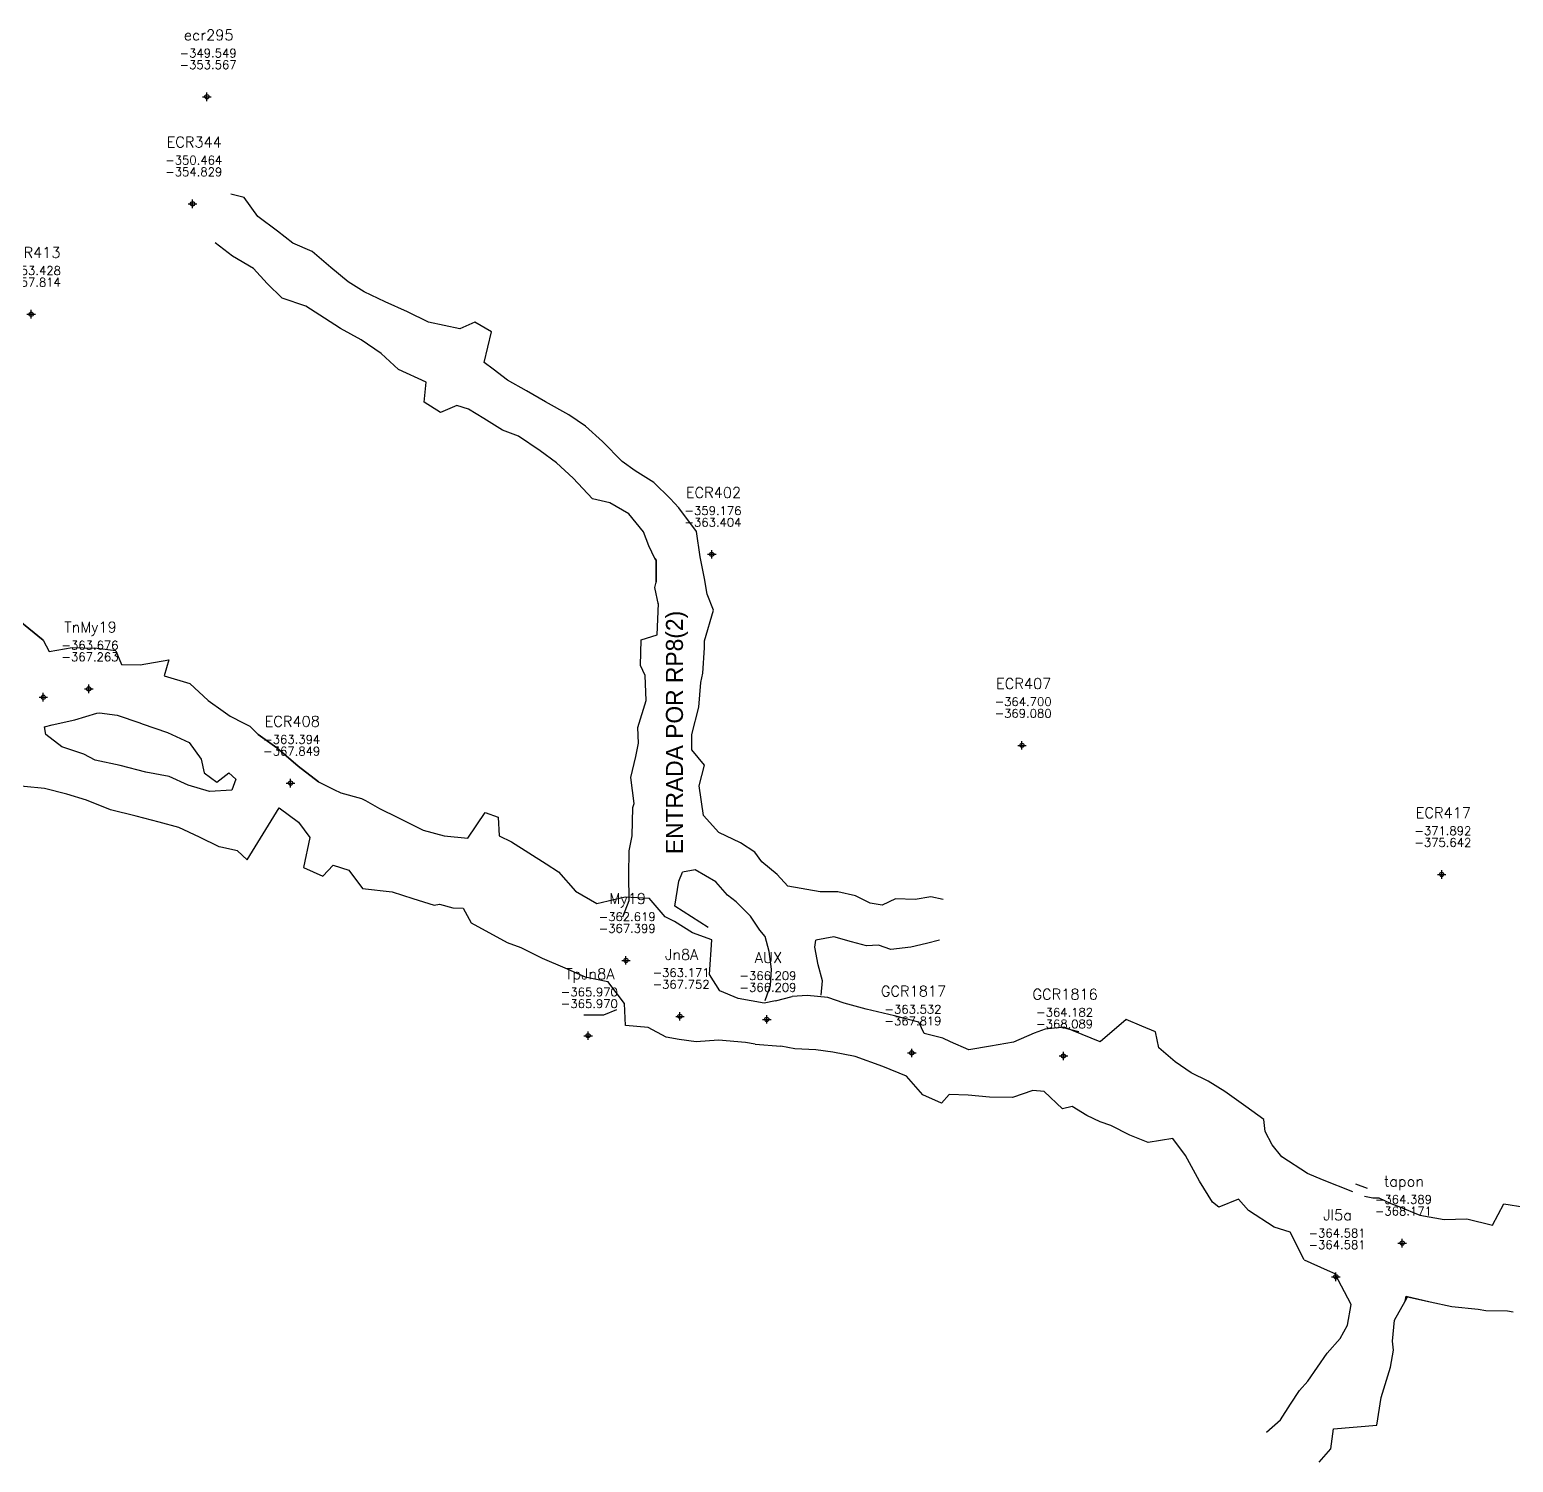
# Model space of a CAD drawing. Extents: x 9075 to 12914, y 9299 to 10364.
# Drawn here: x 10054.3 to 10228.4, y 10014.8 to 10182.7 of the extents above; entities that cross this region are included whole.
import ezdxf
from ezdxf.enums import TextEntityAlignment as Align

# ---------------------------------------------------------------- set-up
doc = ezdxf.new("R2010")
doc.units = 0
doc.header["$MEASUREMENT"] = 0
doc.header["$PDMODE"] = 34
doc.header["$PDSIZE"] = 0.5
doc.layers.get('0').update_dxf_attribs({"linetype": 'CONTINUOUS'})
for name, color, linetype in [('abajo', 7, 'CONTINUOUS'), ('arriba', 7, 'CONTINUOUS'), ('F-440-8185-W-SCR', 30, 'CONTINUOUS'), ('NOM_DIB', 7, 'CONTINUOUS'), ('pli-jn8', 121, 'CONTINUOUS'), ('R-165-7766-NW', 5, 'CONTINUOUS'), ('R-165-7766-NW-FICH', 5, 'CONTINUOUS')]:
    doc.layers.add(name, color=color, linetype=linetype)
doc.styles.add('ROMAND', font='romand.shx')
doc.styles.add('ROMANS', font='ROMANS')

# ---------------------------------------------------------------- blocks, each defined once
blk = doc.blocks.new('F2')
blk.add_point((0, 0))
at = {"style": 'ROMAND'}
for tag, height, p in [('NOMBRE', 1.25, (0.2, 6.62)), ('CIELO', 1, (0.14, 4.62)), ('PISO', 1, (0.14, 3.25))]:
    blk.add_attdef(tag, text='', height=height, dxfattribs=at).set_placement(p, align=Align.CENTER)
at = {"style": 'ROMANS', "flags": 1}
for tag, p in [('MINA', (-0.07, -3.26)), ('LOCALIZACION', (-0.07, -4.93)), ('ESTRUCTURA', (-0.07, -6.62)), ('NIVEL', (-0.07, -8.29)), ('OBRA', (-0.07, -10.12)), ('FECHA', (-0.07, -11.79)), ('ATRAS', (-0.07, -13.48)), ('TOPOGRAFO', (2.67, -15.3))]:
    blk.add_attdef(tag, text='', height=1.25, dxfattribs=at).set_placement(p, align=Align.CENTER)

msp = doc.modelspace()

# ---------------------------------------------------------------- linework, layer by layer
at = {"elevation": -363.489}
msp.add_lwpolyline([(10088.204, 10094.553), (10085.827, 10096.391), (10083.291, 10098.539), (10081.134, 10100.075)], dxfattribs=at)
msp.add_point((10055.919, 10104.462, -363.497))
msp.add_point((10055.919, 10104.462, -363.497))
at = {"layer": 'abajo'}
msp.add_polyline3d([(10119.307, 10067.221, -367.47), (10121.672, 10067.208, -367.524), (10123.175, 10067.831, -367.561)], dxfattribs=at)
at = {"layer": 'arriba'}
msp.add_polyline3d([(10119.307, 10067.221, -363.57), (10121.672, 10067.208, -363.424), (10123.175, 10067.831, -363.161)], dxfattribs=at)
at = {"layer": 'F-440-8185-W-SCR'}
for points in [[(10045.467, 10116.647, -363.079), (10046.186, 10116.552, -363.069), (10047.631, 10115.651, -362.768), (10049.611, 10114.688, -362.866), (10052.102, 10114.243, -362.965), (10054.234, 10112.513, -362.963), (10055.887, 10111.158, -363.161)], [(10055.887, 10111.158, -367.061), (10054.234, 10112.513, -367.163), (10052.102, 10114.243, -367.265), (10049.611, 10114.688, -367.266), (10047.631, 10115.651, -367.268), (10046.186, 10116.552, -367.269), (10045.467, 10116.647, -367.279)], [(10055.887, 10111.158, -363.161), (10055.887, 10111.158, -363.161), (10056.616, 10109.805, -363.591), (10059.299, 10110.307, -363.673), (10061.904, 10110.207, -363.656)], [(10055.887, 10111.158, -367.061), (10055.887, 10111.158, -367.061), (10056.616, 10109.805, -367.291), (10059.299, 10110.307, -367.273), (10061.904, 10110.207, -367.256)], [(10064.438, 10109.904, -363.669), (10061.904, 10110.207, -363.656)], [(10064.438, 10109.904, -367.256), (10061.904, 10110.207, -367.256)], [(10064.438, 10109.904, -363.669), (10065.095, 10108.284, -363.759), (10067.288, 10108.271, -363.665), (10070.625, 10108.836, -363.773), (10070.108, 10106.983, -363.674), (10073.093, 10106.058, -363.283), (10075.266, 10104.076, -363.291), (10077.01, 10102.839, -362.897), (10077.836, 10102.241, -363.199), (10079.432, 10101.402, -363.505), (10080.159, 10101.07, -363.407), (10081.134, 10100.075, -363.511), (10083.291, 10098.539, -363.318), (10085.827, 10096.391, -363.394)], [(10064.438, 10109.904, -367.256), (10065.095, 10108.284, -367.159), (10067.288, 10108.271, -367.165), (10070.625, 10108.836, -367.173), (10070.108, 10106.983, -367.074), (10073.093, 10106.058, -367.183), (10075.266, 10104.076, -367.191), (10077.01, 10102.839, -367.197), (10077.836, 10102.241, -367.199), (10079.432, 10101.402, -367.105), (10080.159, 10101.07, -367.107), (10081.134, 10100.075, -367.211), (10083.291, 10098.539, -367.218), (10085.827, 10096.391, -367.177)], [(10056.217, 10100.077, -362.851), (10056.052, 10100.977, -363.497), (10056.944, 10101.211, -363.591), (10059.623, 10101.813, -363.673), (10062.194, 10102.612, -363.656)], [(10056.217, 10100.077, -367.251), (10056.052, 10100.977, -367.297), (10056.944, 10101.211, -367.291), (10059.623, 10101.813, -367.273), (10062.194, 10102.612, -367.256)], [(10062.194, 10102.612, -367.256), (10062.518, 10102.645, -367.159), (10064.586, 10102.359, -367.165), (10067.258, 10101.468, -367.173), (10067.531, 10101.344, -367.074), (10070.475, 10100.328, -367.183), (10073.022, 10099.164, -367.191), (10074.433, 10097.2, -367.197), (10074.802, 10095.602, -367.199), (10076.273, 10094.49, -367.105), (10077.665, 10095.613, -367.107), (10078.505, 10094.865, -367.193)], [(10062.194, 10102.612, -363.656), (10062.518, 10102.645, -363.759), (10064.586, 10102.359, -363.665), (10067.258, 10101.468, -363.773), (10067.531, 10101.344, -363.674), (10070.475, 10100.328, -363.283), (10073.022, 10099.164, -363.291), (10074.433, 10097.2, -362.897), (10074.802, 10095.602, -363.199), (10076.273, 10094.49, -363.505), (10077.665, 10095.613, -363.407), (10078.505, 10094.865, -363.493)], [(10060.964, 10092.399, -367.084), (10058.695, 10093.082, -367.114), (10056.058, 10093.749, -367.25), (10053.674, 10093.986, -367.251), (10050.732, 10094.022, -367.39), (10048.194, 10095.081, -367.03), (10048.708, 10099.195, -367.247)], [(10060.964, 10092.399, -362.584), (10058.695, 10093.082, -362.914), (10056.058, 10093.749, -362.35), (10053.674, 10093.986, -362.851), (10050.732, 10094.022, -363.29), (10048.194, 10095.081, -363.43), (10048.708, 10099.195, -363.545)], [(10061.997, 10097.087, -367.084), (10060.659, 10097.789, -367.114), (10058.1, 10098.64, -367.25), (10056.217, 10100.077, -367.251)], [(10061.997, 10097.087, -362.584), (10060.659, 10097.789, -362.914), (10058.1, 10098.64, -362.35), (10056.217, 10100.077, -362.851)], [(10078.505, 10094.865, -367.193), (10078.012, 10093.557, -367.195), (10075.42, 10093.411, -367.193), (10072.924, 10094.166, -367.291), (10070.688, 10095.171, -367.29), (10067.932, 10095.676, -367.088), (10064.926, 10096.441, -367.086), (10061.997, 10097.087, -367.084)], [(10078.505, 10094.865, -363.493), (10078.012, 10093.557, -362.695), (10075.42, 10093.411, -363.093), (10072.924, 10094.166, -362.891), (10070.688, 10095.171, -363.09), (10067.932, 10095.676, -362.888), (10064.926, 10096.441, -362.686), (10061.997, 10097.087, -362.584)], [(10085.827, 10096.391, -363.394), (10088.204, 10094.553, -363.489), (10089.993, 10093.66, -363.378), (10090.798, 10093.258, -363.073), (10093.258, 10092.589, -362.76), (10093.706, 10092.366, -362.857), (10095.361, 10091.428, -363.347), (10097.509, 10090.357, -363.034), (10100.461, 10088.883, -363.517), (10102.921, 10088.214, -363.703), (10105.694, 10087.948, -363.389), (10107.749, 10090.946, -363.487), (10109.27, 10090.41, -363.178), (10109.406, 10088.219, -363.072), (10110.838, 10087.505, -362.963), (10110.838, 10087.505, -362.963), (10114.909, 10084.914, -362.838), (10116.341, 10083.976, -362.529), (10118.355, 10081.741, -362.814), (10120.86, 10080.267, -362.698), (10124.169, 10081.075, -362.684), (10126.987, 10080.898, -362.407)], [(10085.827, 10096.391, -367.177), (10088.204, 10094.553, -367.789), (10089.993, 10093.66, -367.878), (10090.798, 10093.258, -367.873), (10093.258, 10092.589, -367.66), (10093.706, 10092.366, -367.757), (10095.361, 10091.428, -367.847), (10097.509, 10090.357, -368.034), (10100.461, 10088.883, -367.917), (10102.921, 10088.214, -367.803), (10105.694, 10087.948, -367.789), (10107.749, 10090.946, -367.687), (10109.27, 10090.41, -367.678), (10109.406, 10088.219, -367.772), (10110.838, 10087.505, -367.763), (10110.838, 10087.505, -367.763), (10114.909, 10084.914, -367.538), (10116.341, 10083.976, -367.529), (10118.355, 10081.741, -367.314), (10120.86, 10080.267, -367.198), (10124.169, 10081.075, -367.184), (10126.987, 10080.898, -367.255)], [(10079.817, 10085.377, -363.297), (10078.697, 10086.443, -362.996), (10076.744, 10086.873, -362.695), (10076.549, 10086.916, -362.695), (10074.236, 10088.04, -363.093), (10071.827, 10089.186, -362.891), (10069.504, 10089.8, -363.09), (10066.791, 10090.5, -362.888), (10063.786, 10091.265, -362.686), (10060.964, 10092.399, -362.584)], [(10079.817, 10085.377, -367.197), (10078.697, 10086.443, -367.196), (10076.744, 10086.873, -367.195), (10076.549, 10086.916, -367.195), (10074.236, 10088.04, -367.193), (10071.827, 10089.186, -367.291), (10069.504, 10089.8, -367.29), (10066.791, 10090.5, -367.088), (10063.786, 10091.265, -367.086), (10060.964, 10092.399, -367.084)], [(10079.817, 10085.377, -367.197), (10083.583, 10091.479, -367.177)], [(10079.817, 10085.377, -363.297), (10083.583, 10091.479, -363.394)], [(10083.583, 10091.479, -363.394), (10085.837, 10089.811, -363.489), (10087.18, 10088.023, -363.378), (10086.422, 10084.49, -363.073), (10088.704, 10083.463, -362.76), (10089.91, 10084.761, -362.857), (10091.744, 10084.181, -363.347), (10093.356, 10082.035, -363.034), (10096.844, 10081.635, -363.517), (10099.26, 10080.877, -363.703), (10101.765, 10080.074, -363.389), (10102.391, 10080.209, -363.487), (10103.956, 10079.763, -363.178), (10105.164, 10079.719, -363.072), (10106.104, 10078.02, -362.963), (10106.104, 10078.02, -362.963), (10110.31, 10075.698, -362.838), (10111.92, 10075.118, -362.529), (10114.425, 10073.867, -362.814), (10117.109, 10072.751, -362.698), (10119.48, 10071.68, -362.684), (10122.119, 10071.145, -362.407)], [(10083.583, 10091.479, -367.177), (10085.837, 10089.811, -367.789), (10087.18, 10088.023, -367.878), (10086.422, 10084.49, -367.873), (10088.704, 10083.463, -367.66), (10089.91, 10084.761, -367.757), (10091.744, 10084.181, -367.847), (10093.356, 10082.035, -368.034), (10096.844, 10081.635, -367.917), (10099.26, 10080.877, -367.803), (10101.765, 10080.074, -367.789), (10102.391, 10080.209, -367.687), (10103.956, 10079.763, -367.678), (10105.164, 10079.719, -367.772), (10106.104, 10078.02, -367.763), (10106.104, 10078.02, -367.763), (10110.31, 10075.698, -367.538), (10111.92, 10075.118, -367.529), (10114.425, 10073.867, -367.314), (10117.109, 10072.751, -367.198), (10119.48, 10071.68, -367.184), (10122.119, 10071.145, -367.255)], [(10083.583, 10091.479, -367.177), (10083.583, 10091.479, -367.177)], [(10083.583, 10091.479, -363.394), (10083.583, 10091.479, -363.394)], [(10141.799, 10068.859, -362.409), (10140.467, 10068.601, -362.284), (10137.412, 10069.152, -361.415), (10135.288, 10070.039, -362.062), (10134.079, 10071.933, -362.519), (10134.338, 10076.01, -362.284), (10132.081, 10076.849, -362.429), (10129.947, 10078.184, -362.272), (10128.861, 10078.694, -362.044), (10126.987, 10080.898, -362.407)], [(10141.799, 10068.859, -367.609), (10140.467, 10068.601, -367.684), (10137.412, 10069.152, -367.515), (10135.288, 10070.039, -367.562), (10134.079, 10071.933, -367.519), (10134.338, 10076.01, -367.484), (10132.081, 10076.849, -367.329), (10129.947, 10078.184, -367.372), (10128.861, 10078.694, -367.344), (10126.987, 10080.898, -367.255)], [(10139.417, 10063.791, -362.409), (10138.298, 10063.985, -362.284), (10135.116, 10064.265, -361.415), (10132.482, 10064.066, -362.062), (10130.507, 10064.33, -362.519), (10128.98, 10064.606, -362.284), (10126.851, 10065.717, -362.429), (10124.206, 10065.965, -362.272), (10124.098, 10068.557, -362.044), (10122.119, 10071.145, -362.407)], [(10139.417, 10063.791, -367.609), (10138.298, 10063.985, -367.684), (10135.116, 10064.265, -367.515), (10132.482, 10064.066, -367.562), (10130.507, 10064.33, -367.519), (10128.98, 10064.606, -367.484), (10126.851, 10065.717, -367.329), (10124.206, 10065.965, -367.372), (10124.098, 10068.557, -367.344), (10122.119, 10071.145, -367.255)], [(10141.799, 10068.859, -362.409), (10143.763, 10069.383, -361.626)], [(10141.799, 10068.859, -367.609), (10143.763, 10069.383, -367.726)], [(10141.799, 10068.859, -362.409), (10143.763, 10069.383, -361.626)], [(10141.799, 10068.859, -367.609), (10143.763, 10069.383, -367.726)], [(10158.624, 10066.355, -363.539), (10155.761, 10067.12, -363.517), (10152.449, 10067.887, -363.192), (10149.841, 10068.593, -363.072), (10147.937, 10069.239, -363.357), (10145.532, 10069.487, -361.539), (10143.763, 10069.383, -361.626)], [(10158.624, 10066.355, -367.839), (10155.761, 10067.12, -367.817), (10152.449, 10067.887, -367.792), (10149.841, 10068.593, -367.772), (10147.937, 10069.239, -367.757), (10145.532, 10069.487, -367.739), (10143.763, 10069.383, -367.726)], [(10175.645, 10065.794, -364.182), (10173.446, 10065.538, -363.696), (10172.137, 10065.064, -363.671), (10169.715, 10064.012, -362.725), (10167.006, 10063.566, -362.872), (10164.497, 10063.116, -363.024), (10162.316, 10064.06, -363.281), (10161.425, 10064.478, -363.264), (10159.236, 10065.022, -363.321), (10158.624, 10066.355, -363.539)], [(10175.645, 10065.794, -368.089), (10173.446, 10065.538, -368.196), (10172.137, 10065.064, -368.071), (10169.715, 10064.012, -368.025), (10167.006, 10063.566, -367.972), (10164.497, 10063.116, -367.924), (10162.316, 10064.06, -367.881), (10161.425, 10064.478, -367.864), (10159.236, 10065.022, -367.821), (10158.624, 10066.355, -367.839)], [(10209.53, 10046.461, -368.459), (10209.53, 10046.461, -368.459), (10205.974, 10047.862, -368.22), (10204.2, 10048.605, -368.307), (10201.189, 10050.581, -368.282), (10200.057, 10051.984, -368.17), (10199.254, 10053.538, -368.26), (10199.066, 10054.947, -368.254), (10196.958, 10056.482, -368.236), (10194.511, 10058.228, -368.216), (10192.554, 10059.436, -368.2), (10190.576, 10060.422, -368.285), (10188.672, 10061.715, -368.369), (10186.755, 10063.368, -368.352), (10186.384, 10065.243, -368.343), (10184.78, 10065.88, -368.332), (10182.92, 10066.675, -368.218), (10179.903, 10064.072, -368.21), (10175.645, 10065.794, -368.089)], [(10209.53, 10046.461, -363.459), (10209.53, 10046.461, -363.459), (10205.974, 10047.862, -363.82), (10204.2, 10048.605, -364.307), (10201.189, 10050.581, -363.882), (10200.057, 10051.984, -364.27), (10199.254, 10053.538, -363.96), (10199.066, 10054.947, -363.754), (10196.958, 10056.482, -364.036), (10194.511, 10058.228, -364.116), (10192.554, 10059.436, -364), (10190.576, 10060.422, -363.985), (10188.672, 10061.715, -363.969), (10186.755, 10063.368, -364.052), (10186.384, 10065.243, -364.143), (10184.78, 10065.88, -364.432), (10182.92, 10066.675, -364.218), (10179.903, 10064.072, -364.11), (10175.645, 10065.794, -364.182)], [(10175.814, 10065.651, -368.187), (10177.371, 10065.281, -368.147)], [(10175.814, 10065.651, -364.288), (10177.371, 10065.281, -364.288)], [(10139.417, 10063.791, -362.409), (10142.41, 10063.538, -361.626)], [(10139.417, 10063.791, -367.609), (10142.41, 10063.538, -367.726)], [(10157.159, 10060.022, -363.539), (10154.386, 10061.177, -363.517), (10151.164, 10062.333, -363.192), (10148.511, 10062.845, -363.072), (10146.517, 10063.101, -363.357), (10144.089, 10063.252, -361.539), (10142.41, 10063.538, -361.626)], [(10157.159, 10060.022, -367.839), (10154.386, 10061.177, -367.817), (10151.164, 10062.333, -367.792), (10148.511, 10062.845, -367.772), (10146.517, 10063.101, -367.757), (10144.089, 10063.252, -367.739), (10142.41, 10063.538, -367.726)], [(10175.453, 10056.196, -364.182), (10173.3, 10058.239, -363.696), (10172.002, 10058.365, -363.671), (10169.585, 10057.513, -362.725), (10166.886, 10057.567, -362.872), (10164.391, 10057.817, -363.024), (10162.192, 10057.861, -363.281), (10161.273, 10056.88, -363.264), (10159.091, 10057.823, -363.321), (10157.159, 10060.022, -363.539)], [(10175.453, 10056.196, -368.089), (10173.3, 10058.239, -368.196), (10172.002, 10058.365, -368.071), (10169.585, 10057.513, -368.025), (10166.886, 10057.567, -367.972), (10164.391, 10057.817, -367.924), (10162.192, 10057.861, -367.881), (10161.273, 10056.88, -367.864), (10159.091, 10057.823, -367.821), (10157.159, 10060.022, -367.839)], [(10203.81, 10038.504, -368.459), (10202.192, 10041.735, -368.22), (10200.313, 10042.308, -368.307), (10197.302, 10044.284, -368.282), (10196.118, 10045.602, -368.17), (10193.791, 10044.688, -368.26), (10193.078, 10045.246, -368.254), (10191.548, 10047.718, -368.236), (10189.888, 10050.74, -368.216), (10188.404, 10052.714, -368.2), (10185.534, 10052.253, -368.285), (10183.367, 10053.12, -368.369), (10181.134, 10054.263, -368.352), (10179.871, 10054.691, -368.343), (10178.319, 10055.414, -368.332), (10176.617, 10056.464, -368.218), (10175.453, 10056.196, -368.089)], [(10209.822, 10047.394, -368.459), (10211.202, 10046.895, -368.467)], [(10209.822, 10047.394, -363.459), (10211.202, 10046.895, -363.667)], [(10210.905, 10045.947, -363.667), (10211.852, 10045.768, -363.861), (10212.559, 10045.749, -363.768), (10213.97, 10045.103, -364.082), (10214.923, 10044.739, -363.792), (10217.385, 10043.711, -364.517), (10220.244, 10043.225, -364.345), (10222.891, 10043.283, -364.17), (10225.913, 10042.566, -364.2), (10227.253, 10045.077, -364.308), (10229.718, 10044.658, -364.232), (10230.056, 10042.47, -364.339)], [(10210.905, 10045.947, -368.467), (10211.852, 10045.768, -368.461), (10212.559, 10045.749, -368.468), (10213.97, 10045.103, -368.582), (10214.923, 10044.739, -368.492), (10217.385, 10043.711, -368.617), (10220.244, 10043.225, -368.645), (10222.891, 10043.283, -368.77), (10225.913, 10042.566, -368.7), (10227.253, 10045.077, -368.708), (10229.718, 10044.658, -368.732), (10230.056, 10042.47, -368.639)], [(10203.81, 10038.504, -368.459), (10206.515, 10037.298, -368.467)], [(10203.81, 10038.504, -363.459), (10206.515, 10037.298, -363.667)], [(10206.515, 10037.298, -368.467), (10207.396, 10036.889, -368.433)], [(10206.515, 10037.298, -363.667), (10207.396, 10036.889, -363.933)], [(10208.911, 10030.851, -368.258), (10209.342, 10033.246, -368.48), (10207.396, 10036.889, -368.433)], [(10208.911, 10030.851, -364.558), (10209.342, 10033.246, -364.18), (10207.396, 10036.889, -363.933)], [(10214.185, 10028.967, -368.258), (10214.427, 10031.429, -368.48), (10215.645, 10033.649, -368.603)], [(10214.185, 10028.967, -364.558), (10214.427, 10031.429, -364.18), (10215.645, 10033.649, -364.403)], [(10215.776, 10034.247, -364.517), (10218.601, 10033.564, -364.345), (10221.148, 10033.03, -364.17), (10224.237, 10032.707, -364.2), (10225.124, 10032.556, -364.308), (10227.656, 10032.532, -364.232), (10228.346, 10032.414, -364.339)], [(10215.931, 10034.17, -368.632), (10218.601, 10033.564, -368.645), (10221.148, 10033.03, -368.77), (10224.237, 10032.707, -368.7), (10225.124, 10032.556, -368.708), (10227.656, 10032.532, -368.732), (10228.346, 10032.414, -368.639)], [(10203.261, 10023.166, -364.345), (10204.265, 10024.257, -364.022), (10206.527, 10027.547, -364.437), (10208.032, 10029.263, -364.145), (10208.911, 10030.851, -364.558)], [(10203.261, 10023.166, -368.145), (10204.265, 10024.257, -368.222), (10206.527, 10027.547, -368.237), (10208.032, 10029.263, -368.245), (10208.911, 10030.851, -368.258)], [(10212.348, 10019.123, -363.808), (10212.858, 10022.36, -364.022), (10213.948, 10025.909, -364.437), (10214.282, 10027.883, -364.145), (10214.185, 10028.967, -364.558)], [(10212.348, 10019.123, -368.108), (10212.858, 10022.36, -368.222), (10213.948, 10025.909, -368.237), (10214.282, 10027.883, -368.245), (10214.185, 10028.967, -368.258)], [(10199.414, 10018.299, -368.011), (10201.039, 10019.715, -368.122), (10202.225, 10021.571, -368.134), (10203.261, 10023.166, -368.145)], [(10199.414, 10018.299, -363.911), (10201.039, 10019.715, -364.222), (10202.225, 10021.571, -364.434), (10203.261, 10023.166, -364.345)], [(10205.563, 10014.751, -368.011), (10206.929, 10016.317, -368.122), (10207.249, 10018.672, -368.134), (10212.348, 10019.123, -368.108)], [(10205.563, 10014.751, -363.911), (10206.929, 10016.317, -364.222), (10207.249, 10018.672, -364.434), (10212.348, 10019.123, -363.808)]]:
    msp.add_polyline3d(points, dxfattribs=at)
at = {"layer": 'NOM_DIB'}
for points in [[(10215.645, 10033.649, -364.403), (10215.776, 10034.247, -364.517)], [(10215.645, 10033.649, -368.603), (10215.931, 10034.17, -368.632)]]:
    msp.add_polyline3d(points, dxfattribs=at)
at = {"layer": 'R-165-7766-NW', "color": 5}
for points in [[(10093.537, 10151.982, -352.435), (10091.669, 10153.183, -352.059), (10089.644, 10154.841, -351.636), (10087.448, 10156.729, -351.08), (10085.195, 10157.701, -350.879), (10083.391, 10159.098, -350.797), (10081.078, 10160.823, -350.439), (10079.474, 10163.043, -350.822), (10077.91, 10163.454, -350.331)], [(10093.537, 10151.982, -357.435), (10091.669, 10153.183, -357.159), (10089.644, 10154.841, -356.836), (10087.448, 10156.729, -356.48), (10085.195, 10157.701, -356.079), (10083.391, 10159.098, -355.697), (10081.078, 10160.823, -355.339), (10079.474, 10163.043, -354.922), (10077.91, 10163.454, -354.731)], [(10090.78, 10147.692, -352.435), (10088.911, 10148.893, -352.059), (10086.724, 10150.299, -351.636), (10083.933, 10151.261, -351.08), (10082.167, 10152.991, -350.879), (10080.579, 10154.724, -350.797), (10078.105, 10156.196, -350.439), (10076.067, 10157.743, -350.822), (10076.067, 10157.743, -350.822)], [(10090.78, 10147.692, -357.435), (10088.911, 10148.893, -357.159), (10086.724, 10150.299, -356.836), (10083.933, 10151.261, -356.48), (10082.167, 10152.991, -356.079), (10080.579, 10154.724, -355.697), (10078.105, 10156.196, -355.339), (10076.067, 10157.743, -354.922), (10076.067, 10157.743, -354.922)], [(10107.641, 10143.72, -358.738), (10108.488, 10147.326, -358.599), (10106.546, 10148.437, -358.343), (10104.792, 10147.653, -358.221), (10101.091, 10148.457, -357.913), (10098.639, 10149.653, -357.702), (10096.032, 10150.829, -357.478), (10093.537, 10151.982, -357.435)], [(10107.641, 10143.72, -354.138), (10108.488, 10147.326, -353.599), (10106.546, 10148.437, -353.443), (10104.792, 10147.653, -353.421), (10101.091, 10148.457, -353.413), (10098.639, 10149.653, -353.502), (10096.032, 10150.829, -352.578), (10093.537, 10151.982, -352.435)], [(10104.432, 10138.65, -358.738), (10102.499, 10137.862, -358.599), (10100.61, 10139.057, -358.343), (10100.835, 10141.4, -358.221), (10097.562, 10142.879, -357.913), (10095.537, 10144.752, -357.702), (10093.198, 10146.351, -357.478), (10090.78, 10147.692, -357.435)], [(10104.432, 10138.65, -354.138), (10102.499, 10137.862, -353.599), (10100.61, 10139.057, -353.443), (10100.835, 10141.4, -353.421), (10097.562, 10142.879, -353.413), (10095.537, 10144.752, -353.502), (10093.198, 10146.351, -352.578), (10090.78, 10147.692, -352.435)], [(10108.681, 10142.915, -354.376), (10107.641, 10143.72, -354.138)], [(10108.681, 10142.915, -358.976), (10107.641, 10143.72, -358.738)], [(10114.834, 10139.087, -359.84), (10112.609, 10140.377, -359.453), (10110.354, 10141.649, -359.289), (10108.681, 10142.915, -358.976)], [(10114.834, 10139.087, -354.96), (10112.609, 10140.377, -354.753), (10110.354, 10141.649, -354.889), (10108.681, 10142.915, -354.376)], [(10105.795, 10138.233, -354.376), (10104.432, 10138.65, -354.138)], [(10105.795, 10138.233, -358.976), (10104.432, 10138.65, -358.738)], [(10111.666, 10135.09, -359.84), (10109.775, 10135.78, -359.453), (10107.573, 10137.137, -359.289), (10105.795, 10138.233, -358.976)], [(10111.666, 10135.09, -354.96), (10109.775, 10135.78, -354.753), (10107.573, 10137.137, -354.889), (10105.795, 10138.233, -354.376)], [(10132.549, 10123.88, -359.449), (10130.478, 10126.687, -359.429), (10129.44, 10127.764, -358.4), (10127.536, 10129.657, -357.387), (10125.336, 10131.018, -357.389), (10123.802, 10132.106, -356.899), (10121.495, 10134.445, -355.894), (10119.528, 10136.259, -355.381), (10117.545, 10137.576, -355.014), (10114.834, 10139.087, -354.96)], [(10127.667, 10120.748, -359.449), (10126.937, 10122.22, -359.429), (10126.335, 10123.846, -358.4), (10124.616, 10125.974, -357.387), (10122.354, 10127.256, -357.389), (10120.324, 10127.717, -356.899), (10118.078, 10130.135, -355.894), (10116.112, 10131.949, -355.381), (10114.191, 10133.344, -355.014), (10111.666, 10135.09, -354.96)], [(10127.667, 10120.748, -362.999), (10126.937, 10122.22, -362.929), (10126.335, 10123.846, -362.7), (10124.616, 10125.974, -362.187), (10122.354, 10127.256, -361.789), (10120.324, 10127.717, -361.499), (10118.078, 10130.135, -360.994), (10116.112, 10131.949, -360.581), (10114.191, 10133.344, -360.214), (10111.666, 10135.09, -359.84)], [(10133.477, 10118.383, -363.562), (10132.977, 10120.942, -363.243), (10132.549, 10123.88, -362.999)], [(10133.477, 10118.383, -359.362), (10132.977, 10120.942, -359.043), (10132.549, 10123.88, -359.449)], [(10127.667, 10120.748, -362.999), (10127.792, 10120.539, -363.243), (10127.794, 10117.94, -363.562)], [(10127.794, 10117.94, -359.362), (10127.792, 10120.539, -359.043), (10127.667, 10120.748, -359.449)], [(10134.522, 10114.654, -363.919), (10133.804, 10116.561, -362.941), (10133.477, 10118.383, -363.562)], [(10134.522, 10114.654, -360.119), (10133.804, 10116.561, -358.641), (10133.477, 10118.383, -359.362)], [(10128.065, 10115.286, -363.086), (10127.651, 10117.323, -362.941), (10127.794, 10117.94, -363.562)], [(10128.065, 10115.286, -358.933), (10127.651, 10117.323, -358.641), (10127.794, 10117.94, -359.362)], [(10123.884, 10078.707, -367.498), (10124.627, 10080.624, -367.343), (10124.601, 10083.641, -367.11), (10124.65, 10086.449, -366.993), (10124.971, 10088.217, -366.753), (10125.082, 10091.519, -366.397), (10125.243, 10092.001, -366.358), (10124.82, 10095.068, -366.125), (10125.426, 10097.504, -365.631), (10125.723, 10099.075, -365.407), (10125.648, 10100.893, -365.168), (10126.651, 10104.083, -364.911), (10126.514, 10107.014, -364.486), (10125.955, 10108.189, -364.401), (10126.028, 10111.194, -364.168), (10127.913, 10111.762, -364.206), (10128.073, 10115.46, -363.919)], [(10123.884, 10078.707, -363.498), (10124.627, 10080.624, -363.343), (10124.601, 10083.641, -363.51), (10124.65, 10086.449, -362.993), (10124.971, 10088.217, -362.853), (10125.082, 10091.519, -361.897), (10125.243, 10092.001, -361.858), (10124.82, 10095.068, -361.625), (10125.426, 10097.504, -361.531), (10125.723, 10099.075, -361.307), (10125.648, 10100.893, -360.868), (10126.651, 10104.083, -360.611), (10126.514, 10107.014, -360.486), (10125.955, 10108.189, -360.401), (10126.028, 10111.194, -360.068), (10127.913, 10111.762, -359.806), (10128.073, 10115.46, -360.119)], [(10133.341, 10090.605, -363.256), (10132.857, 10094.064, -361.625), (10133.464, 10096.5, -361.531), (10131.975, 10098.294, -361.307), (10131.999, 10100.099, -360.868), (10132.803, 10103.314, -360.611), (10133.063, 10106.196, -360.486), (10133.298, 10107.271, -360.401), (10133.47, 10110.264, -360.068), (10133.47, 10111.068, -359.806), (10134.522, 10114.654, -360.119)], [(10133.341, 10090.605, -367.156), (10132.857, 10094.064, -366.125), (10133.464, 10096.5, -365.631), (10131.975, 10098.294, -365.407), (10131.999, 10100.099, -365.168), (10132.803, 10103.314, -364.911), (10133.063, 10106.196, -364.486), (10133.298, 10107.271, -364.401), (10133.47, 10110.264, -364.168), (10133.47, 10111.068, -364.206), (10134.522, 10114.654, -363.919)], [(10147.027, 10081.635, -362.442), (10143.232, 10082.306, -362.271), (10141.981, 10083.693, -362.383), (10140.201, 10085.18, -362.298), (10139.372, 10086.299, -362.307), (10137.684, 10087.371, -362.42), (10135.16, 10088.62, -363.039), (10133.341, 10090.605, -363.256)], [(10147.027, 10081.635, -366.542), (10143.232, 10082.306, -366.671), (10141.981, 10083.693, -366.583), (10140.201, 10085.18, -366.498), (10139.372, 10086.299, -366.507), (10137.684, 10087.371, -366.72), (10135.16, 10088.62, -366.939), (10133.341, 10090.605, -367.156)], [(10133.906, 10077.455, -367.498), (10129.986, 10079.954, -367.343), (10130.456, 10082.91, -367.11), (10130.906, 10083.965, -367.063)], [(10133.906, 10077.455, -363.498), (10129.986, 10079.954, -363.343), (10130.456, 10082.91, -363.51), (10130.906, 10083.965, -363.305)], [(10140.594, 10076.413, -362.231), (10139.961, 10077.157, -362.271), (10138.871, 10078.798, -362.383), (10137.198, 10080.453, -362.298), (10136.154, 10081.235, -362.307), (10134.788, 10082.814, -362.42), (10132.371, 10084.231, -363.039), (10130.906, 10083.965, -363.13)], [(10140.594, 10076.413, -366.631), (10139.961, 10077.157, -366.671), (10138.871, 10078.798, -366.583), (10137.198, 10080.453, -366.498), (10136.154, 10081.235, -366.507), (10134.788, 10082.814, -366.72), (10132.371, 10084.231, -366.939), (10130.906, 10083.965, -367.03)], [(10161.471, 10080.74, -362.159), (10160.005, 10081.072, -362.35), (10158.171, 10080.735, -362.36), (10155.875, 10080.841, -362.2), (10154.303, 10080.078, -362.491), (10152.92, 10080.303, -362.077), (10151.194, 10081.161, -362.186), (10149.133, 10081.647, -362.414), (10147.027, 10081.635, -362.442)], [(10161.471, 10080.74, -366.159), (10160.005, 10081.072, -366.15), (10158.171, 10080.735, -366.46), (10155.875, 10080.841, -366.4), (10154.303, 10080.078, -366.491), (10152.92, 10080.303, -366.477), (10151.194, 10081.161, -366.486), (10149.133, 10081.647, -366.614), (10147.027, 10081.635, -366.542)], [(10140.583, 10068.914, -364.417), (10141.226, 10070.649, -362.075), (10141.351, 10072.568, -362.428), (10141.058, 10074.649, -362.376), (10140.594, 10076.413, -362.231)], [(10140.583, 10068.914, -366.717), (10141.226, 10070.649, -366.675), (10141.351, 10072.568, -366.628), (10141.058, 10074.649, -366.576), (10140.594, 10076.413, -366.631)], [(10147.155, 10069.52, -364.417), (10147.301, 10071.209, -362.075), (10146.827, 10073.073, -362.428), (10146.435, 10075.145, -362.376), (10146.517, 10075.958, -362.442)], [(10147.155, 10069.52, -366.717), (10147.301, 10071.209, -366.675), (10146.827, 10073.073, -366.628), (10146.435, 10075.145, -366.576), (10146.517, 10075.958, -366.542)], [(10161.042, 10075.959, -362.159), (10159.513, 10075.594, -362.35), (10157.67, 10075.157, -362.36), (10155.338, 10074.865, -362.2), (10153.883, 10075.397, -362.491), (10152.473, 10075.323, -362.077), (10150.711, 10075.782, -362.186), (10148.659, 10076.368, -362.414), (10146.517, 10075.958, -362.442)], [(10161.042, 10075.959, -366.159), (10159.513, 10075.594, -366.15), (10157.67, 10075.157, -366.46), (10155.338, 10074.865, -366.4), (10153.883, 10075.397, -366.491), (10152.473, 10075.323, -366.477), (10150.711, 10075.782, -366.486), (10148.659, 10076.368, -366.614), (10146.517, 10075.958, -366.542)]]:
    msp.add_polyline3d(points, dxfattribs=at)
at = {"layer": 'R-165-7766-NW-FICH', "color": 5}
msp.add_polyline3d([(10132.549, 10123.88, -362.999), (10130.478, 10126.687, -362.929), (10129.44, 10127.764, -362.7), (10127.536, 10129.657, -362.187), (10125.336, 10131.018, -361.789), (10123.802, 10132.106, -361.499), (10121.495, 10134.445, -360.994), (10119.528, 10136.259, -360.581), (10117.545, 10137.576, -360.214), (10114.834, 10139.087, -359.84)], dxfattribs=at)

# ---------------------------------------------------------------- block references
msp.add_blockref('F2', (10119.822, 10064.775, -365.97)).add_auto_attribs({'NOMBRE': 'TpJn8A', 'CIELO': '-365.970', 'PISO': '-365.970'})
at = {"layer": 'pli-jn8'}
for p, values in [((10075.109, 10174.869, -349.549), {'NOMBRE': 'ecr295', 'CIELO': '-349.549', 'PISO': '-353.567'}), ((10073.418, 10162.315, -350.464), {'NOMBRE': 'ECR344', 'CIELO': '-350.464', 'PISO': '-354.829'}), ((10054.492, 10149.372, -353.428), {'NOMBRE': 'ECR413', 'CIELO': '-353.428', 'PISO': '-357.814'}), ((10134.329, 10121.218, -359.176), {'NOMBRE': 'ECR402', 'CIELO': '-359.176', 'PISO': '-363.404'}), ((10061.249, 10105.441, -363.676), {'NOMBRE': 'TnMy19', 'CIELO': '-363.676', 'PISO': '-367.263'}), ((10170.715, 10098.819, -364.7), {'NOMBRE': 'ECR407', 'CIELO': '-364.700', 'PISO': '-369.080'}), ((10084.913, 10094.39, -363.394), {'NOMBRE': 'ECR408', 'CIELO': '-363.394', 'PISO': '-367.849'}), ((10219.947, 10083.679, -371.892), {'NOMBRE': 'ECR417', 'CIELO': '-371.892', 'PISO': '-375.642'}), ((10124.265, 10073.604, -362.619), {'NOMBRE': 'My19', 'CIELO': '-362.619', 'PISO': '-367.399'}), ((10130.595, 10067.044, -363.171), {'NOMBRE': 'Jn8A', 'CIELO': '-363.171', 'PISO': '-367.752'}), ((10140.778, 10066.687, -366.209), {'NOMBRE': 'AUX', 'CIELO': '-366.209', 'PISO': '-366.209'}), ((10157.79, 10062.75, -363.532), {'NOMBRE': 'GCR1817', 'CIELO': '-363.532', 'PISO': '-367.819'}), ((10175.577, 10062.394, -364.182), {'NOMBRE': 'GCR1816', 'CIELO': '-364.182', 'PISO': '-368.089'}), ((10215.315, 10040.456, -364.389), {'NOMBRE': 'tapon', 'CIELO': '-364.389', 'PISO': '-368.171'}), ((10207.535, 10036.509, -364.581), {'NOMBRE': 'Jl5a', 'CIELO': '-364.581', 'PISO': '-364.581'})]:
    msp.add_blockref('F2', p, dxfattribs=at).add_auto_attribs(values)

# ---------------------------------------------------------------- texts
at = {"insert": (10128.948, 10086.063), "char_height": 2, "width": 42.98676, "attachment_point": 1, "rotation": 90}
msp.add_mtext('ENTRADA POR RP8(2)', dxfattribs=at)

doc.saveas('drawing.dxf')
